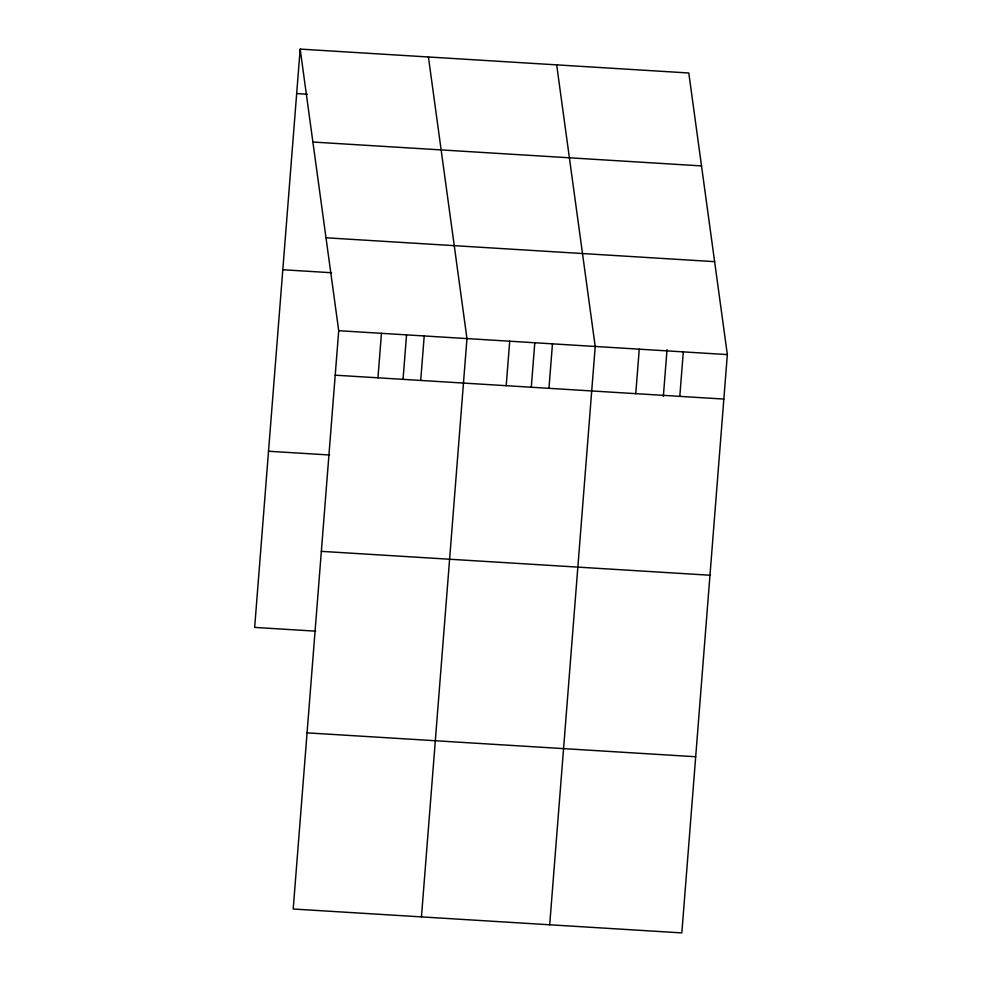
<?xml version="1.0" encoding="UTF-8"?>
<svg xmlns="http://www.w3.org/2000/svg" width="982" height="982" viewBox="0 0 982 982"><rect width="100%" height="100%" fill="white"/><g stroke="black" fill="none" stroke-linecap="round" stroke-linejoin="round"><path stroke-width="1.47" d="M300.173 49.1L338.716 330.701L293.201 909.013L681.827 932.9L727.343 354.588L688.799 72.987L300.173 49.1L254.657 627.412L315.725 631.168M377.96 377.812L381.458 333.34M403.074 378.966L406.523 335.108M420.713 380.439L424.212 335.967M421.45 916.893L466.966 338.594L428.422 56.981M506.209 385.693L509.707 341.22M531.323 386.847L534.773 342.988M548.963 388.32L552.461 343.847M549.699 924.774L595.215 346.474L556.671 64.861M635.759 393.659L639.257 349.175M663.341 396.483L667.036 349.592M679.802 396.36L683.3 351.887M296.662 93.585L307.354 94.235M312.89 142.034L701.516 165.909M325.987 237.779L714.626 261.654M282.804 269.743L331.658 272.75M338.716 330.701L727.343 354.588M335.206 375.185L723.844 399.073M268.516 451.241L329.596 454.997M321.347 551.356L709.986 575.231M307.059 732.854L695.698 756.741"/></g></svg>
